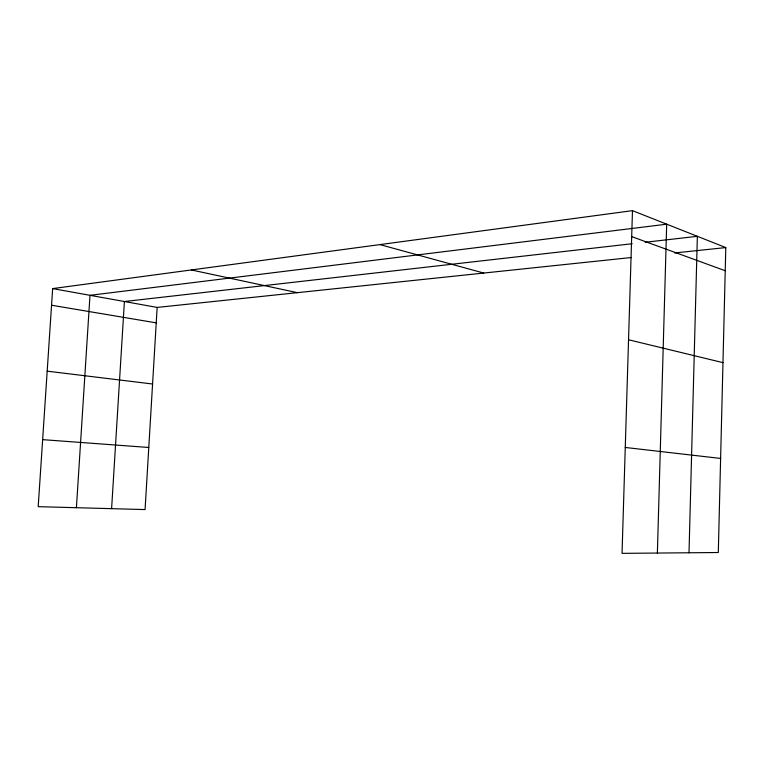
<?xml version="1.0" encoding="UTF-8"?>
<svg xmlns="http://www.w3.org/2000/svg" width="764" height="764" viewBox="0 0 764 764"><rect width="100%" height="100%" fill="white"/><g stroke="black" fill="none" stroke-linecap="round" stroke-linejoin="round"><path stroke-width="1.15" d="M632.477 210.644L725.8 247.574L718.303 552.515L622.039 553.356L632.477 210.644L52.659 288.591L38.2 506.666L145.074 509.578L157.155 307.424L631.561 257.497M689.013 552.773L697.36 236.324L645.227 242.255M657.384 553.05L666.695 224.186L89.99 295.315L76.41 507.707M111.601 508.662L124.408 301.522L632.2 243.735M674.641 252.96L725.8 247.574M42.641 439.644L148.779 447.484M625.258 447.456L720.614 458.438M47.187 371.151L152.58 384.005M51.56 305.228L156.228 322.866M52.659 288.591L157.155 307.424M191.325 269.95L297.397 292.669M628.543 339.77L722.973 362.642M379.899 244.595L483.765 273.054M631.685 236.611L725.227 270.733"/></g></svg>
